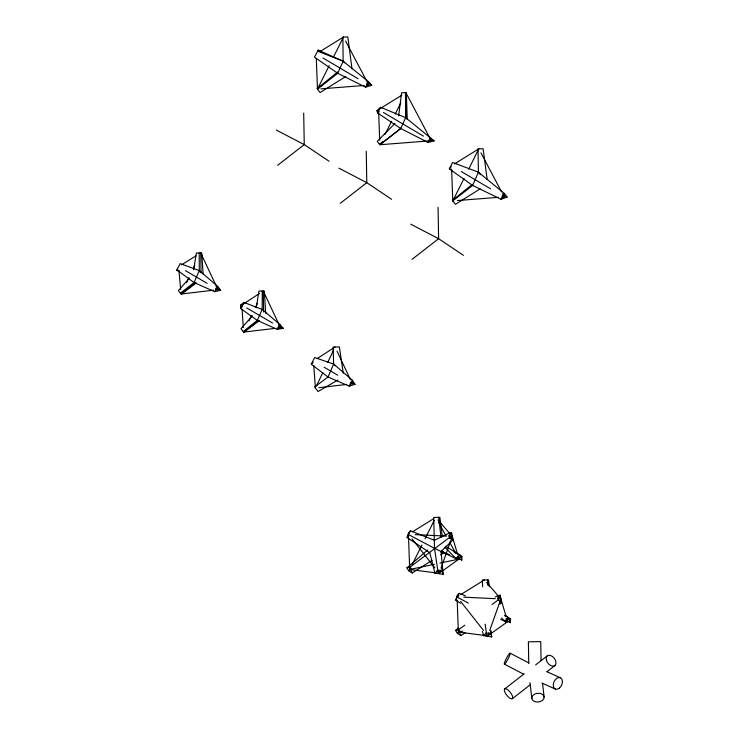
<?xml version="1.0" encoding="UTF-8"?>
<svg xmlns="http://www.w3.org/2000/svg" width="739" height="739" viewBox="0 0 739 739"><rect width="100%" height="100%" fill="white"/><g stroke="black" fill="none" stroke-linecap="round" stroke-linejoin="round"><path stroke-width="1.11" d="M262.262 291.037L262.188 309.447L257.301 320.403L243.214 331.58M452.85 540.089L449.589 537.419L449.617 532.939L451.584 532.625L452.85 540.089L441.109 551.405L443.086 574.351L434.883 573.104L429.775 552.689L407.134 537.567L408.519 532.884L410.478 530.787L434.467 540.283L449.617 532.939M501.485 602.654L498.225 599.985L498.262 595.505L500.22 595.191L501.485 602.654L499.924 604.16M456.693 557.769L461.773 560.088L461.921 556.282L454.069 552.07M506.344 620.806L510.409 622.654L510.566 618.857L504.672 615.689M398.635 115.847L401.6 92.735L406.339 92.652L407.254 119.552M256.211 307.867L258.983 291.092L264.285 291L265.726 313.382M193.6 269.772L196.389 253.024L201.738 252.932L203.105 274.197M460.489 603.283L455.769 600.133L457.155 595.449L459.122 593.352L465.376 595.828M436.888 573.011L439.151 573.298L440.315 570.046M441.081 567.866L452.268 536.366L437.996 519.97M488.95 632.612L487.795 635.863L458.356 632.048L457.182 600.29M489.726 630.432L500.903 598.932L486.631 582.535M407.134 537.567L410.478 530.787M455.769 600.133L459.122 593.352M343.266 373.186L339.377 346.951L333.086 347.062L333.64 364.031L328.014 377.029L314.574 387.014L318.066 391.504L337.834 380.04M487.167 179.54L483.13 148.733L478.022 148.825L478.392 172.169L472.627 185.443L452.776 200.879L451.631 169.148M199.207 252.969L199.29 270.585L194.043 282.566L180.418 293.18M186.468 282.723L188.925 277.596M193.35 268.349L194.828 265.264M249.025 320.8L251.482 315.664M255.408 307.442L257.375 303.341M316.403 386.054L322.795 372.696M327.71 362.433L333.603 350.11M329.188 65.632L317.456 89.123L316.32 58.501M333.271 57.457L343.478 37.024L320.061 51.545M384.973 134.544L391.605 121.261M395.171 114.111L400.787 102.878M449.377 168.898L452.591 162.478L478.392 172.169L504.22 193.387L507.074 197.064L501.042 199.299L472.627 185.443L449.377 168.898L451.243 166.644M452.804 200.916L464.037 178.441M468.628 169.24L478.318 149.832M410.736 567.441L409.72 569.483L434.624 572.716M412.27 564.374L421.969 544.966M425.027 538.833L434.209 520.441M459.381 630.007L458.356 632.048L462.845 631.097M311.276 364.198L314.638 357.556L333.64 364.031L352.374 380.234L355.025 384.335L349.159 386.118L328.014 377.029L311.276 364.198L313.216 362.138M318.158 50.123L314.491 57.152L337.741 73.3L365.629 87.184L371.717 85.271L368.558 81.77L343.127 61.171L318.158 50.123L321.012 51.97M240.628 308.496L243.879 302.408L262.188 309.447L279.998 324.569L283.222 328.319L277.282 329.409L257.301 320.403L240.628 308.496L240.591 305.124L243.879 302.408M501.042 199.299L504.22 193.387M365.629 87.184L368.558 81.77M377.527 112.938L380.603 107.294L405.646 117.677L434.135 140.909L428.02 142.461L400.732 128.494L377.527 112.938L376.936 110.684L380.603 107.294M349.159 386.118L352.374 380.234M428.02 142.461L430.698 137.593M179.004 270.502L176.87 269.929L194.043 282.566L214.753 291.674L217.691 286.344L199.29 270.585L180.168 263.592L176.584 270.492L178.755 270.991M277.282 329.409L279.998 324.569M448.776 535.877L451.584 532.625M498.123 597.629L500.22 595.191M189.055 278.548L178.404 290.603L181.258 294.27L195.974 283.129M252.424 315.793L240.979 328.707L243.815 332.347L259.435 320.495M394.866 123.505L377.232 141.371L379.846 144.742L431.271 140.733L405.887 92.661L406.339 118.48M445.58 546.297L459.88 554.943L456.074 558.666L434.514 548.338L408.861 534.768M504.709 615.208L508.524 617.508L504.709 621.231L500.719 619.3M434.883 573.104L437.784 570.462L442.495 571.164L441.562 566.758M483.528 635.669L486.419 633.027L491.139 633.729L491.721 636.916L483.528 635.669L482.447 631.374M432.075 560.356L412.214 572.993L408.704 570.785L406.949 567.783L427.733 549.992M465.579 632.547L460.85 635.558L457.349 633.351L455.584 630.349L458.189 628.122M337.732 71.96L317.077 88.643L320.116 92.551L345.797 76.505M379.495 144.281L383.088 141.38M472.193 184.473L452.434 200.435L455.446 204.306L480.156 188.861M449.598 538.445L452.268 536.366L457.423 553.659M535.636 664.897L547.174 655.909M546.989 671.733L554.98 665.506M319.23 87.747L317.456 89.123L337.741 73.3L343.127 61.171L342.896 37.033L347.81 36.95L352.004 68.921M320.994 86.371L322.767 84.994M277.679 165.268L304.246 144.604L303.701 113.169M195.918 282.474L181.064 294.02L213.516 290.196M401.12 128.235L379.864 144.761L400.732 128.494L405.646 117.677L405.452 92.671M340.226 203.336L366.793 182.681L366.248 151.236M258.465 320.541L243.621 332.088L274.945 328.402M412.039 259.352L438.606 238.688L438.061 207.253M504.728 688.933L524.219 673.783M512.33 698.706A6.189 2.291 52.1 0 0 508.201 690.152A6.189 2.291 52.1 0 0 505.06 692.6A6.189 2.291 52.1 0 0 512.33 698.706L530.039 684.933M408.704 570.785L411.401 568.744M457.349 633.351L460.037 631.309M406.949 567.783L409.84 567.229L449.589 537.419M455.584 630.349L458.476 629.794L464.822 625.166M492.017 604.474L498.225 599.985M437.008 570.582L439.151 573.298L459.03 559.072L458.069 555.83M259.528 293.457L241.764 305.05L241.921 307.304M317.179 358.554L335.072 347.025M440.592 554.943L444.379 552.541L441.007 552.569M401.988 95.082L378.562 109.594L379.698 140.225M454.439 163.938L478.835 148.807M412.325 531.895L433.793 518.593M457.053 596.881L459.011 595.671M460.96 594.461L484.378 579.949M181.471 264.858L195.909 255.925M495.232 596.973L498.262 595.505M461.921 556.282L456.074 558.666L444.943 547.257M510.566 618.857L504.709 621.231L501.532 617.97M214.753 291.674L220.665 290.251L217.691 286.344M434.375 564.273L409.72 569.483L408.418 534.315M439.982 563.09L459.03 559.072L457.921 557.086M505.43 622.109L507.675 621.638L506.705 618.395M215.751 289.928L217.987 289.67L200.722 252.941L201.063 272.867M277.18 328.134L280.534 327.737L263.269 291.018L263.638 312.043M318.777 387.707L346.748 384.409M350.101 384.012L352.346 383.753L351.385 381.712M320.883 88.856L364.29 85.456M366.572 85.281L368.853 85.105L345.593 41.033M457.376 200.555L498.502 197.331M501.929 197.064L504.21 196.888L503.157 194.884M415.161 534.63L446.642 536.108M448.896 536.209L452.268 536.366M463.806 597.195L495.287 598.673M497.532 598.775L500.903 598.932L506.058 616.234M317.613 51.157L343.127 61.171L344.568 62.889M441.46 551.146L449.728 554.878M455.935 557.668L459.03 559.072M546.915 671.696L560.356 677.746M541.899 683.012L555.34 689.062M376.936 110.684L378.95 111.598M240.591 305.124L242.577 306.085M276.377 130.101L304.246 144.604L329.086 161.241M338.924 168.178L366.793 182.681L391.633 199.318M410.736 224.185L438.606 238.688L463.436 255.324M510.086 653.165A6.189 0.859 -62.5 0 1 506.464 661.747A6.189 0.859 -62.5 0 1 505.143 661.054A6.189 0.859 -62.5 0 1 510.086 653.165L528.995 663.003M504.377 664.149L523.286 673.986M457.506 597.334L468.36 603.07M441.386 550.897L443.382 551.996M185.48 270.677L207.151 283.342M216.019 288.515L217.987 289.67L216.121 288.413M246.743 307.96L272.58 323.082M278.548 326.573L280.534 327.737L278.668 326.49M324.116 367.237L337.741 375.209M350.397 382.608L352.346 383.753L350.471 382.497M322.989 58.002L358.119 78.759M366.904 83.95L368.853 85.105L366.95 83.821M383.449 112.476L423.465 136.124M429.313 139.579L431.271 140.733L429.359 139.459M461.265 171.513L490.548 188.815M502.261 195.733L504.21 196.888L502.298 195.604M368.022 82.639L371.717 85.271M429.507 137.611L434.135 140.909M502.455 193.766L507.074 197.064M278.649 324.975L283.222 328.319M351.376 381.657L355.025 384.335M216.102 286.908L220.665 290.251M333.64 364.031L335.081 365.833M411.993 538.851L434.865 567.857M460.628 601.417L483.509 630.432M485.652 633.147L487.795 635.863L507.675 621.638L506.012 618.654M478.392 172.169L480.396 174.727M199.29 270.585L200.445 272.571M438.513 522.344L445.728 535.248M449.608 542.195L455.704 553.114M480.95 152.816L501.569 191.881M336.993 351.108L350.425 379.67M458.476 629.794L460.85 635.558M409.84 567.229L412.214 572.993M508.524 617.508L510.409 622.654M459.88 554.943L461.773 560.088M490.668 631.531L491.139 633.729L490.908 630.432M491.029 633.628L491.721 636.916M441.469 566.674L441.931 568.873M442.393 571.062L443.086 574.351M485.117 624.178L486.419 633.027M437.784 570.462L434.514 548.338L433.719 517.411L439.862 517.309L442.338 536.625M489.375 586.692L488.497 579.875L482.364 579.986L482.585 586.84M542.555 683.612L544.116 696.969A6.189 4.379 -6.7 0 1 535.276 701.754A6.189 4.379 -6.7 0 1 534.509 694.198A6.189 4.379 -6.7 0 1 544.116 696.969M529.992 682.734L531.812 698.309M438.763 569.963L439.151 573.298M487.398 579.893L488.017 585.445M438.754 517.328L441.007 537.327M178.995 271.213L180.649 289.457M313.752 365.5L315.341 386.977M242.078 309.558L243.307 327.589M541.068 660.694L540.745 641.609L528.385 641.821L528.736 663.16M546.37 660.186A6.189 4.009 52.1 0 0 554.749 665.682A6.189 4.009 52.1 0 0 552.107 656.25A6.189 4.009 52.1 0 0 546.37 660.186M559.608 687.954A6.189 4.175 -65.7 0 0 560.615 677.885A6.189 4.175 -65.7 0 0 553.308 684.388A6.189 4.175 -65.7 0 0 559.608 687.954"/></g></svg>
